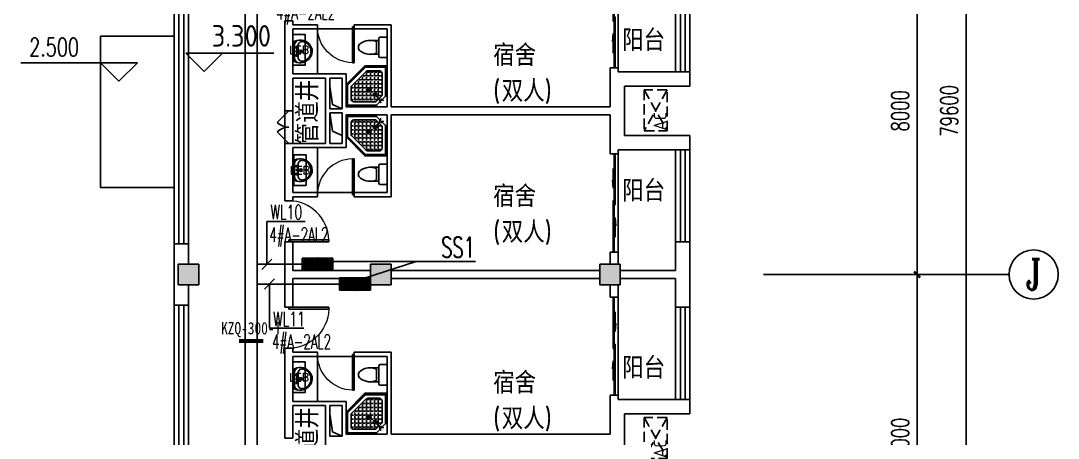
# Model space of a CAD drawing. Extents: x 1725663 to 4653551, y -550461 to 248782.
# Drawn here: x 2151100 to 2176450, y -215671 to -205471 of the extents above; entities that cross this region are included whole.
import ezdxf
from ezdxf.enums import TextEntityAlignment as Align

# ---------------------------------------------------------------- set-up
doc = ezdxf.new("R2010")
doc.units = 0
doc.header["$LTSCALE"] = 1000
doc.linetypes.add('DASH', pattern=[0.35, 0.25, -0.1])
for name, color, linetype in [('0-底图', 7, 'Continuous'), ('A-ANNO-IDEN-LEVL', 3, 'Continuous'), ('A-ANNO-TXT', 7, 'Continuous'), ('AXIS', 3, 'Continuous'), ('AXIS_TEXT', 7, 'Continuous'), ('CABLETRAY', 4, 'Continuous'), ('CLAYER', 7, 'Continuous'), ('COLUMN', 255, 'Continuous'), ('DIM-照明', 3, 'Continuous'), ('DIM-箱柜', 7, 'Continuous'), ('DIM_ELEV', 3, 'Continuous'), ('DOOR_FIRE', 4, 'Continuous'), ('EQUIP-箱柜', 3, 'Continuous'), ('PUB_HATCH', 8, 'Continuous'), ('PUB_TEXT', 7, 'Continuous'), ('TEL_TEXT', 7, 'Continuous'), ('WALL', 2, 'Continuous'), ('WINDOW', 4, 'Continuous'), ('WIRE-照明', 6, 'Continuous'), ('抗震支吊架', 2, 'Continuous'), ('洁具', 213, 'Continuous'), ('空调外机', 211, 'Continuous')]:
    doc.layers.add(name, color=color, linetype=linetype)
doc.styles.add('_TCH_AXIS', font='COMPLEX', dxfattribs={"bigfont": 'GBCBIG'})
doc.styles.add('_TCH_DIM', font='SIMPLEX', dxfattribs={"width": 0.8, "height": 5, "bigfont": 'HZTXT'})
doc.styles.add('_TEL_DIM', font='SIMPLEX', dxfattribs={"width": 0.8, "height": 3.5, "bigfont": 'HZTXT'})
doc.styles.add('A_DIM_T3', font='SIMPLEX', dxfattribs={"width": 0.7, "bigfont": 'HZ'})
doc.styles.add('COMPLEX', font='COMPLEX')
doc.styles.add('kzcad', font='', dxfattribs={"width": 0.8})
doc.styles.get("Standard").update_dxf_attribs({"font": 'geniso.shx', "bigfont": 'hztxt.shx'})
doc.styles.get('kzcad').set_extended_font_data('SimSun')
doc.dimstyles.new('_TCH_ARCH&&150', dxfattribs={"dimtxt": 420, "dimasz": 150, "dimexe": 375, "dimexo": 450, "dimgap": 202.5, "dimtad": 1, "dimdec": 0, "dimzin": 0, "dimdsep": 46, "dimtxsty": 'A_DIM_T3', "dimblk": 'ARCHTICK', "dimcen": 0.09, "dimclrt": 7, "dimazin": 2, "dimtfac": 1, "dimtdec": 0, "dimtix": 1, "dimtmove": 2, "dimatfit": 3, "dimfxl": 150, "dimtolj": 1, "dimtzin": 0, "dimarcsym": 0})

# ---------------------------------------------------------------- blocks, each defined once
blk = doc.blocks.new('*X490')
at = {"color": 0}
for p, q in [((-250, 33), (-83, 200)), ((-250, 68), (-118, 200)), ((-250, 104), (-154, 200)), ((-250, 139), (-189, 200)), ((-250, 174), (-224, 200)), ((-247, 0), (-47, 200)), ((-212, 0), (-12, 200)), ((-177, 0), (23, 200)), ((-141, 0), (59, 200)), ((-106, 0), (94, 200)), ((-71, 0), (129, 200)), ((-35, 0), (165, 200)), ((0, 0), (200, 200)), ((35, 0), (235, 200)), ((71, 0), (250, 179)), ((106, 0), (250, 144)), ((141, 0), (250, 109)), ((177, 0), (250, 73)), ((212, 0), (250, 38)), ((247, 0), (250, 3))]:
    blk.add_line(p, q, dxfattribs=at)
blk = doc.blocks.new('$equip$00002943')
for p, q in [((-0.75, 0.6), (-0.75, 0)), ((0.75, 0.6), (-0.75, 0.6)), ((0.75, 0), (0.75, 0.6)), ((-0.75, 0), (0.75, 0))]:
    blk.add_line(p, q)
for points, const_width in [([(-0.75, 0.3), (0.75, 0.3)], 0.6), ([(-0.75, 0.6), (-0.75, 0), (0.75, 0), (0.75, 0.6), (-0.75, 0.6), (-0.75, 0)], 0.02)]:
    blk.add_lwpolyline(points, dxfattribs=dict(const_width=const_width))
for p in [(0, 0.6), (-0.75, 0.3), (0, 0), (0.75, 0.3)]:
    blk.add_point(p)
at = {"xscale": 0.00300000000061118, "yscale": 0.00300000000061118, "zscale": 0.00300000000061118}
blk.add_blockref('*X490', (0, 0), dxfattribs=at)
at = {"color": 7, "style": '_TEL_DIM', "flags": 1}
for tag in ['A', 'REMARK']:
    blk.add_attdef(tag, text='', height=0.00002, dxfattribs=at).set_placement((0, 0), align=Align.MIDDLE_CENTER)
blk = doc.blocks.new('$equip$00002908')
for p, q in [((0.75, 0.6), (-0.75, 0.6)), ((-0.75, 0.6), (-0.75, 0)), ((0.75, 0), (0.75, 0.6)), ((-0.75, 0), (0.75, 0))]:
    blk.add_line(p, q)
at = {"const_width": 0.04}
blk.add_lwpolyline([(-0.75, 0.6), (-0.75, 0), (0.75, 0), (0.75, 0.6), (-0.75, 0.6), (-0.75, 0)], dxfattribs=at)
for p in [(0, 0.6), (-0.75, 0.3), (0, 0), (0.75, 0.3)]:
    blk.add_point(p)
at = {"color": 7, "style": '_TEL_DIM'}
blk.add_attdef('$TEXT$', text='', height=0.4, dxfattribs=at).set_placement((0, 0.3), align=Align.MIDDLE_CENTER)
at = {"color": 7, "style": '_TEL_DIM', "flags": 1}
for tag in ['A', 'REMARK']:
    blk.add_attdef(tag, text='', height=0.00002, dxfattribs=at).set_placement((0, 0), align=Align.MIDDLE_CENTER)
blk = doc.blocks.new('_ArchTick')
at = {"color": 0, "linetype": 'ByBlock', "const_width": 0.4}
blk.add_lwpolyline([(-0.5, -0.5), (0.5, 0.5)], dxfattribs=at)
blk = doc.blocks.new('*D874')
at = {"layer": 'AXIS', "color": 0, "lineweight": -2, "transparency": 16777216}
for p, q in [((1606457, -86738), (1611332, -86738)), ((1610957, -166338), (1610957, -86738)), ((1606457, -166338), (1611332, -166338))]:
    blk.add_line(p, q, dxfattribs=at)
at = {"layer": 'Defpoints', "color": 0, "transparency": 16777216}
for p in [(1606007, -86738), (1610957, -86738), (1606007, -166338)]:
    blk.add_point(p, dxfattribs=at)
at = {"layer": 'AXIS', "color": 0, "lineweight": -2, "transparency": 16777216, "xscale": 150, "yscale": 150, "zscale": 150}
for p, rotation in [((1610957, -86738), 90), ((1610957, -166338), 270)]:
    blk.add_blockref('_ArchTick', p, dxfattribs=dict(at, rotation=rotation))
at = {"layer": 'AXIS', "color": 7, "transparency": 16777216, "insert": (1610544, -126538), "char_height": 420, "attachment_point": 5, "rotation": 90, "style": 'A_DIM_T3'}
blk.add_mtext('\\A1;79600', dxfattribs=at)
blk = doc.blocks.new('*D881')
at = {"layer": 'AXIS', "color": 0, "lineweight": -2, "transparency": 16777216}
for p, q in [((1606457, -130538), (1610132, -130538)), ((1609757, -138538), (1609757, -130538)), ((1606457, -138538), (1610132, -138538))]:
    blk.add_line(p, q, dxfattribs=at)
at = {"layer": 'Defpoints', "color": 0, "transparency": 16777216}
for p in [(1606007, -130538), (1609757, -130538), (1606007, -138538)]:
    blk.add_point(p, dxfattribs=at)
at = {"layer": 'AXIS', "color": 0, "lineweight": -2, "transparency": 16777216, "xscale": 150, "yscale": 150, "zscale": 150}
for p, rotation in [((1609757, -130538), 90), ((1609757, -138538), 270)]:
    blk.add_blockref('_ArchTick', p, dxfattribs=dict(at, rotation=rotation))
at = {"layer": 'AXIS', "color": 7, "transparency": 16777216, "insert": (1609344, -134538), "char_height": 420, "attachment_point": 5, "rotation": 90, "style": 'A_DIM_T3'}
blk.add_mtext('\\A1;8000', dxfattribs=at)
blk = doc.blocks.new('*D882')
at = {"layer": 'AXIS', "color": 0, "lineweight": -2, "transparency": 16777216}
for p, q in [((1606457, -122538), (1610132, -122538)), ((1609757, -130538), (1609757, -122538)), ((1606457, -130538), (1610132, -130538))]:
    blk.add_line(p, q, dxfattribs=at)
at = {"layer": 'Defpoints', "color": 0, "transparency": 16777216}
for p in [(1606007, -122538), (1609757, -122538), (1606007, -130538)]:
    blk.add_point(p, dxfattribs=at)
at = {"layer": 'AXIS', "color": 0, "lineweight": -2, "transparency": 16777216, "xscale": 150, "yscale": 150, "zscale": 150}
for p, rotation in [((1609757, -122538), 90), ((1609757, -130538), 270)]:
    blk.add_blockref('_ArchTick', p, dxfattribs=dict(at, rotation=rotation))
at = {"layer": 'AXIS', "color": 7, "transparency": 16777216, "insert": (1609344, -126538), "char_height": 420, "attachment_point": 5, "rotation": 90, "style": 'A_DIM_T3'}
blk.add_mtext('\\A1;8000', dxfattribs=at)
blk = doc.blocks.new('*D938')
at = {"layer": 'AXIS', "color": 0, "lineweight": -2, "transparency": 16777216}
for p, q in [((1606457, -86738), (1611332, -86738)), ((1610957, -166338), (1610957, -86738)), ((1606457, -166338), (1611332, -166338))]:
    blk.add_line(p, q, dxfattribs=at)
at = {"layer": 'Defpoints', "color": 0, "transparency": 16777216}
for p in [(1606007, -86738), (1610957, -86738), (1606007, -166338)]:
    blk.add_point(p, dxfattribs=at)
at = {"layer": 'AXIS', "color": 0, "lineweight": -2, "transparency": 16777216, "xscale": 150, "yscale": 150, "zscale": 150}
for p, rotation in [((1610957, -86738), 90), ((1610957, -166338), 270)]:
    blk.add_blockref('_ArchTick', p, dxfattribs=dict(at, rotation=rotation))
at = {"layer": 'AXIS', "color": 7, "transparency": 16777216, "insert": (1610544, -126538), "char_height": 420, "attachment_point": 5, "rotation": 90, "style": 'A_DIM_T3'}
blk.add_mtext('\\A1;79600', dxfattribs=at)
blk = doc.blocks.new('*D945')
at = {"layer": 'AXIS', "color": 0, "lineweight": -2, "transparency": 16777216}
for p, q in [((1606457, -130538), (1610132, -130538)), ((1609757, -138538), (1609757, -130538)), ((1606457, -138538), (1610132, -138538))]:
    blk.add_line(p, q, dxfattribs=at)
at = {"layer": 'Defpoints', "color": 0, "transparency": 16777216}
for p in [(1606007, -130538), (1609757, -130538), (1606007, -138538)]:
    blk.add_point(p, dxfattribs=at)
at = {"layer": 'AXIS', "color": 0, "lineweight": -2, "transparency": 16777216, "xscale": 150, "yscale": 150, "zscale": 150}
for p, rotation in [((1609757, -130538), 90), ((1609757, -138538), 270)]:
    blk.add_blockref('_ArchTick', p, dxfattribs=dict(at, rotation=rotation))
at = {"layer": 'AXIS', "color": 7, "transparency": 16777216, "insert": (1609344, -134538), "char_height": 420, "attachment_point": 5, "rotation": 90, "style": 'A_DIM_T3'}
blk.add_mtext('\\A1;8000', dxfattribs=at)
blk = doc.blocks.new('*D946')
at = {"layer": 'AXIS', "color": 0, "lineweight": -2, "transparency": 16777216}
for p, q in [((1606457, -122538), (1610132, -122538)), ((1609757, -130538), (1609757, -122538)), ((1606457, -130538), (1610132, -130538))]:
    blk.add_line(p, q, dxfattribs=at)
at = {"layer": 'Defpoints', "color": 0, "transparency": 16777216}
for p in [(1606007, -122538), (1609757, -122538), (1606007, -130538)]:
    blk.add_point(p, dxfattribs=at)
at = {"layer": 'AXIS', "color": 0, "lineweight": -2, "transparency": 16777216, "xscale": 150, "yscale": 150, "zscale": 150}
for p, rotation in [((1609757, -122538), 90), ((1609757, -130538), 270)]:
    blk.add_blockref('_ArchTick', p, dxfattribs=dict(at, rotation=rotation))
at = {"layer": 'AXIS', "color": 7, "transparency": 16777216, "insert": (1609344, -126538), "char_height": 420, "attachment_point": 5, "rotation": 90, "style": 'A_DIM_T3'}
blk.add_mtext('\\A1;8000', dxfattribs=at)
blk = doc.blocks.new('_AXISO')
blk.add_circle((0, 0), 0.5)
at = {"layer": 'AXIS_TEXT', "style": 'COMPLEX', "width": 1.041667}
blk.add_attdef('A', text='', height=0.56, dxfattribs=at).set_placement((-0.25, -0.28), (0.25, -0.28), align=Align.FIT)
blk = doc.blocks.new('*D1002')
at = {"layer": 'AXIS', "color": 0, "lineweight": -2, "transparency": 16777216}
for p, q in [((1606457, -86738), (1611332, -86738)), ((1610957, -166338), (1610957, -86738)), ((1606457, -166338), (1611332, -166338))]:
    blk.add_line(p, q, dxfattribs=at)
at = {"layer": 'Defpoints', "color": 0, "transparency": 16777216}
for p in [(1606007, -86738), (1610957, -86738), (1606007, -166338)]:
    blk.add_point(p, dxfattribs=at)
at = {"layer": 'AXIS', "color": 0, "lineweight": -2, "transparency": 16777216, "xscale": 150, "yscale": 150, "zscale": 150}
for p, rotation in [((1610957, -86738), 90), ((1610957, -166338), 270)]:
    blk.add_blockref('_ArchTick', p, dxfattribs=dict(at, rotation=rotation))
at = {"layer": 'AXIS', "color": 7, "transparency": 16777216, "insert": (1610544, -126538), "char_height": 420, "attachment_point": 5, "rotation": 90, "style": 'A_DIM_T3'}
blk.add_mtext('\\A1;79600', dxfattribs=at)
blk = doc.blocks.new('*D1009')
at = {"layer": 'AXIS', "color": 0, "lineweight": -2, "transparency": 16777216}
for p, q in [((1606457, -130538), (1610132, -130538)), ((1609757, -138538), (1609757, -130538)), ((1606457, -138538), (1610132, -138538))]:
    blk.add_line(p, q, dxfattribs=at)
at = {"layer": 'Defpoints', "color": 0, "transparency": 16777216}
for p in [(1606007, -130538), (1609757, -130538), (1606007, -138538)]:
    blk.add_point(p, dxfattribs=at)
at = {"layer": 'AXIS', "color": 0, "lineweight": -2, "transparency": 16777216, "xscale": 150, "yscale": 150, "zscale": 150}
for p, rotation in [((1609757, -130538), 90), ((1609757, -138538), 270)]:
    blk.add_blockref('_ArchTick', p, dxfattribs=dict(at, rotation=rotation))
at = {"layer": 'AXIS', "color": 7, "transparency": 16777216, "insert": (1609344, -134538), "char_height": 420, "attachment_point": 5, "rotation": 90, "style": 'A_DIM_T3'}
blk.add_mtext('\\A1;8000', dxfattribs=at)
blk = doc.blocks.new('*D1010')
at = {"layer": 'AXIS', "color": 0, "lineweight": -2, "transparency": 16777216}
for p, q in [((1606457, -122538), (1610132, -122538)), ((1609757, -130538), (1609757, -122538)), ((1606457, -130538), (1610132, -130538))]:
    blk.add_line(p, q, dxfattribs=at)
at = {"layer": 'Defpoints', "color": 0, "transparency": 16777216}
for p in [(1606007, -122538), (1609757, -122538), (1606007, -130538)]:
    blk.add_point(p, dxfattribs=at)
at = {"layer": 'AXIS', "color": 0, "lineweight": -2, "transparency": 16777216, "xscale": 150, "yscale": 150, "zscale": 150}
for p, rotation in [((1609757, -122538), 90), ((1609757, -130538), 270)]:
    blk.add_blockref('_ArchTick', p, dxfattribs=dict(at, rotation=rotation))
at = {"layer": 'AXIS', "color": 7, "transparency": 16777216, "insert": (1609344, -126538), "char_height": 420, "attachment_point": 5, "rotation": 90, "style": 'A_DIM_T3'}
blk.add_mtext('\\A1;8000', dxfattribs=at)
blk = doc.blocks.new('1F平面-CAD导入_dwg_Drawing4_t3_dwg_$plan$00001613-474159-1F-927810-1F')
at = {"layer": '洁具'}
for p, q in [((-200, 170), (-430, 170)), ((-260, -140), (-260, 140)), ((-30, 250), (-170, 250)), ((-200, -170), (-200, -220)), ((-170, -250), (-30, -250))]:
    blk.add_line(p, q, dxfattribs=at)
for points in [[(-200, 220), (-200, 170), (-200, -170), (-430, -170)], [(0, -220), (0, 220)]]:
    blk.add_lwpolyline(points, dxfattribs=at)
for centre, radius, start, end in [((-590, 0), 110, 123.4509, 236.5491), ((-413, -227), 398, 67.4505, 126.6381), ((-170, 220), 30, 90, 180), ((-30, 220), 30, 0, 90), ((-413, 227), 398, 233.3619, 292.5495), ((-170, -220), 30, 180, 270), ((-30, -220), 30, 270, 0)]:
    blk.add_arc(centre, radius, start, end, dxfattribs=at)
blk = doc.blocks.new('$lvtry$00000169')
at = {"color": 0}
for p, q in [((259, -36), (259, 0)), ((259, -36), (36, -259)), ((276, -120), (120, -276)), ((144, -151), (291, -298)), ((151, -144), (298, -291)), ((173, -309), (173, -239)), ((183, -213), (205, -213)), ((220, -213), (243, -213)), ((259, -24), (976, -24)), ((259, -36), (964, -36)), ((270, -213), (270, -143)), ((270, -213), (340, -213)), ((270, -263), (270, -239)), ((276, -120), (808, -120)), ((366, -213), (366, -143)), ((366, -213), (436, -213)), ((366, -309), (366, -239)), ((462, -213), (462, -143)), ((462, -213), (532, -213)), ((462, -309), (462, -239)), ((558, -213), (558, -143)), ((558, -213), (628, -213)), ((558, -309), (558, -239)), ((655, -213), (655, -143)), ((655, -213), (725, -213)), ((655, -309), (655, -239)), ((751, -213), (751, -143)), ((751, -213), (821, -213)), ((751, -309), (751, -239)), ((847, -213), (847, -143)), ((847, -213), (880, -213)), ((847, -309), (847, -239)), ((880, -192), (880, -460)), ((964, -36), (976, -24)), ((964, -36), (964, -525)), ((976, -24), (976, -530)), ((36, -259), (0, -259)), ((24, -259), (24, -976)), ((36, -259), (36, -964)), ((120, -276), (120, -808)), ((120, -309), (147, -309)), ((120, -405), (147, -405)), ((120, -501), (147, -501)), ((173, -309), (243, -309)), ((173, -405), (173, -335)), ((173, -405), (243, -405)), ((173, -501), (173, -431)), ((173, -501), (243, -501)), ((270, -405), (270, -335)), ((270, -405), (340, -405)), ((270, -501), (270, -431)), ((270, -501), (340, -501)), ((334, -309), (340, -309)), ((366, -309), (436, -309)), ((366, -405), (366, -335)), ((366, -405), (379, -405)), ((366, -501), (366, -431)), ((366, -501), (436, -501)), ((462, -309), (532, -309)), ((462, -405), (462, -335)), ((462, -405), (532, -405)), ((462, -501), (462, -431)), ((462, -501), (532, -501)), ((558, -309), (628, -309)), ((558, -405), (558, -335)), ((558, -405), (628, -405)), ((558, -501), (558, -431)), ((558, -501), (628, -501)), ((655, -309), (725, -309)), ((655, -405), (655, -335)), ((655, -405), (725, -405)), ((655, -501), (655, -431)), ((655, -501), (725, -501)), ((751, -309), (821, -309)), ((751, -405), (751, -335)), ((751, -405), (821, -405)), ((751, -501), (751, -431)), ((751, -501), (821, -501)), ((847, -309), (880, -309)), ((847, -405), (847, -335)), ((847, -405), (880, -405)), ((847, -501), (847, -431)), ((847, -501), (867, -501)), ((120, -598), (147, -598)), ((120, -694), (147, -694)), ((173, -598), (173, -528)), ((173, -598), (243, -598)), ((173, -694), (173, -624)), ((173, -694), (243, -694)), ((173, -790), (173, -720)), ((270, -598), (270, -528)), ((270, -598), (340, -598)), ((270, -694), (270, -624)), ((270, -694), (340, -694)), ((270, -790), (270, -720)), ((366, -598), (366, -528)), ((366, -598), (436, -598)), ((366, -694), (366, -624)), ((366, -694), (436, -694)), ((366, -790), (366, -720)), ((462, -598), (462, -528)), ((462, -598), (532, -598)), ((462, -694), (462, -624)), ((462, -694), (532, -694)), ((462, -790), (462, -720)), ((859, -511), (511, -859)), ((964, -525), (525, -964)), ((976, -530), (530, -976)), ((558, -598), (558, -528)), ((558, -598), (628, -598)), ((558, -694), (558, -624)), ((558, -694), (628, -694)), ((558, -790), (558, -720)), ((655, -598), (655, -528)), ((655, -598), (725, -598)), ((655, -694), (655, -624)), ((655, -694), (676, -694)), ((751, -598), (751, -528)), ((751, -598), (773, -598)), ((964, -525), (976, -530)), ((36, -964), (24, -976)), ((24, -976), (530, -976)), ((36, -964), (525, -964)), ((120, -790), (147, -790)), ((173, -790), (243, -790)), ((173, -878), (173, -816)), ((192, -880), (460, -880)), ((270, -790), (340, -790)), ((270, -880), (270, -816)), ((366, -790), (436, -790)), ((366, -880), (366, -816)), ((462, -790), (532, -790)), ((462, -880), (462, -816)), ((525, -964), (530, -976)), ((558, -790), (580, -790))]:
    blk.add_line(p, q, dxfattribs=at)
blk.add_lwpolyline([(0, 0), (0, -1000), (540, -1000), (1000, -540), (1000, 0)], close=True)
for points in [[(0, 0), (0, -1000)], [(0, 0), (1000, 0)], [(1000, 0), (1000, -540)], [(136, -190), (148, -178), (132, -162), (121, -174)], [(190, -136), (178, -148), (162, -132), (174, -121)], [(1000, -540), (540, -1000)], [(0, -1000), (540, -1000)]]:
    blk.add_lwpolyline(points, close=True, dxfattribs=at)
for radius in [43.8, 31.1]:
    blk.add_circle((416, -428), radius, dxfattribs=at)
for centre, radius, start, end in [((808, -192), 72, 0, 90), ((296, -296), 40.6, 142.583, 128.4197), ((296, -296), 28.6, 145.828, 125.6599), ((808, -460), 72, 315, 0), ((192, -808), 72, 180, 270), ((460, -808), 72, 270, 315)]:
    blk.add_arc(centre, radius, start, end, dxfattribs=at)
for p in [(103, -156, 0), (156, -102, 0), (416, -428, 0)]:
    blk.add_point(p, dxfattribs=at)
blk = doc.blocks.new('$lvtry$00000178')
at = {"color": 0}
for p, q in [((-238, 0), (238, 0)), ((-214, -36), (-272, -91)), ((-180, -23), (180, -23)), ((-142, -105), (140, -105)), ((140, -105), (-142, -105)), ((216, -37), (268, -91))]:
    blk.add_line(p, q, dxfattribs=at)
blk.add_lwpolyline([(-104, -430, 0.224698), (110, -425, 0.348046), (269, -79), (239, 0), (-241, 0), (-271, -79, 0.356844)], format="xyb", close=True, dxfattribs=at)
for centre, radius in [((-100, -65), 16.3), ((1, -172), 31.6), ((100, -65), 16.3)]:
    blk.add_circle(centre, radius, dxfattribs=at)
at = {"color": 0, "lineweight": 13}
blk.add_circle((1, -172), 23, dxfattribs=at)
at = {"color": 0}
for centre, radius, start, end in [((-142, -205), 100, 90, 190.5602), ((-1, -179), 243, 190.5602, 349.4398), ((-180, -73), 50, 90, 133.181), ((140, -205), 100, 349.4398, 90), ((180, -73), 50, 44.5607, 90)]:
    blk.add_arc(centre, radius, start, end, dxfattribs=at)
for p in [(0, -65), (1, -172)]:
    blk.add_point(p, dxfattribs=at)
blk = doc.blocks.new('A$C70365C93')
at = {"layer": '洁具'}
blk.add_lwpolyline([(-1900, 2300), (-1900, 1700), (-800, 1700), (-800, 2300)], close=True, dxfattribs=at)
blk.add_blockref('$lvtry$00000178', (-1350, 2280), dxfattribs=at)
at = {"layer": '洁具', "rotation": 180}
blk.add_blockref('$lvtry$00000169', (0, 0), dxfattribs=at)
at = {"layer": '洁具', "extrusion": (0, 0, -1), "xscale": -1, "zscale": -1, "rotation": 90}
blk.add_blockref('1F平面-CAD导入_dwg_Drawing4_t3_dwg_$plan$00001613-474159-1F-927810-1F', (1450, 0), dxfattribs=at)
blk = doc.blocks.new('A$Cf5a72a1b')
at = {"layer": '空调外机', "linetype": 'DASH'}
for p, q in [((1000, 563), (0, 0)), ((1000, 0), (0, 563))]:
    blk.add_line(p, q, dxfattribs=at)
blk.add_lwpolyline([(1000, 563), (0, 563), (0, 0), (1000, 0)], close=True, dxfattribs=at)
at = {"layer": 'PUB_TEXT'}
blk.add_text('AC', height=315, dxfattribs=at).set_placement((5, 18))
blk = doc.blocks.new('$TCHSYS$WIN2D')
for p, q in [((-0.5, 0.5), (0.5, 0.5)), ((-0.5, 0.5), (-0.5, -0.5)), ((0.5, 0.5), (0.5, -0.5)), ((0.5, 0.1667), (-0.5, 0.1667)), ((0.5, -0.1667), (-0.5, -0.1667)), ((-0.5, -0.5), (0.5, -0.5))]:
    blk.add_line(p, q)
blk = doc.blocks.new('$DorLib2D$00000131')
at = {"color": 0, "linetype": 'Continuous'}
for p, q in [((-0.5, 0.125), (-0.5, 0)), ((0.019, 0.125), (-0.5, 0.125)), ((0.019, 0), (0.019, 0.125)), ((0.15, 0.125), (0.232, 0.197)), ((0.35, 0.125), (0.15, 0.125)), ((0.232, 0.197), (0.232, 0.125)), ((-0.5, 0), (0.019, 0)), ((-0.024, 0), (0.5, 0)), ((-0.024, -0.125), (-0.024, 0)), ((0.5, 0), (0.5, -0.125)), ((-0.35, -0.125), (-0.15, -0.125)), ((-0.232, -0.197), (-0.232, -0.125)), ((-0.15, -0.125), (-0.232, -0.197)), ((0.5, -0.125), (-0.024, -0.125))]:
    blk.add_line(p, q, dxfattribs=at)
blk = doc.blocks.new('$WINLIB2D$00000001')
at = {"color": 0}
for points in [[(-0.5, 0.5), (-0.5, -0.5)], [(-0.5, 0.5), (0.5, 0.5)], [(0.5, -0.5), (0.5, 0.5)], [(0.5, 0.167), (-0.5, 0.167)], [(0.5, -0.167), (-0.5, -0.167)], [(-0.5, -0.5), (0.5, -0.5)]]:
    blk.add_lwpolyline(points, dxfattribs=at)
blk = doc.blocks.new('$DorLib2D$00000001')
for p, q in [((0.45, 0.975), (0.5, 0.975)), ((0.45, 0), (0.45, 0.975)), ((0.5, 0), (0.5, 0.975)), ((0.5, 0), (0.45, 0))]:
    blk.add_line(p, q)
at = {"lineweight": 13}
blk.add_arc((0.475, 0), 0.975, 91.4693, 180, dxfattribs=at)
blk = doc.blocks.new('$DorLib2D$00000116')
at = {"color": 0}
for p, q in [((-0.5, 0), (-0.146, 0.354)), ((0.5, 0), (0.146, 0.354))]:
    blk.add_line(p, q, dxfattribs=at)
for centre, start, end in [((-0.5, 0), 0, 45), ((0.5, 0), 135, 180)]:
    blk.add_arc(centre, 0.5, start, end, dxfattribs=at)
blk = doc.blocks.new('ghgd')
at = {"layer": 'PUB_HATCH'}
for points in [[(1591707, -130287.8), (1591707, -130787.8), (1592207, -130787.8), (1592207, -130287.8)], [(1596407, -130287.8), (1596407, -130787.8), (1596907, -130787.8), (1596907, -130287.8)], [(1602007, -130287.8), (1602007, -130787.8), (1602507, -130787.8), (1602507, -130287.8)]]:
    blk.add_hatch(color=256, dxfattribs=at).paths.add_polyline_path(points)
blk.add_line((1591707, -129787.8), (1591707, -129787.8))
blk.add_lwpolyline([(1589807, -124712.8), (1591607, -124712.8), (1591607, -128412.8), (1589807, -128412.8)], close=True)
for points in [[(1595707, -126487.8), (1595476.7, -126384.2), (1595407, -125937.8)], [(1595707, -127137.8), (1595476.7, -127034.2), (1595407, -126587.8)], [(1595707, -134487.8), (1595476.7, -134384.2), (1595407, -133937.8)]]:
    blk.add_lwpolyline(points)
at = {"layer": 'A-ANNO-IDEN-LEVL'}
for p, q in [((1592337.6, -125576.9), (1591887.6, -125126.9)), ((1591887.6, -125126.9), (1594038.6, -125126.9)), ((1592337.6, -125576.9), (1592787.6, -125126.9))]:
    blk.add_line(p, q, dxfattribs=at)
at = {"layer": 'AXIS'}
blk.add_line((1606007, -130537.8), (1612007, -130537.8), dxfattribs=at)
at = {"layer": 'COLUMN'}
for p, q in [((1591707, -130287.8), (1591707, -130787.8)), ((1592207, -130287.8), (1591707, -130287.8)), ((1592207, -130787.8), (1592207, -130287.8)), ((1596407, -130287.8), (1596407, -130787.8)), ((1596907, -130287.8), (1596407, -130287.8)), ((1596907, -130787.8), (1596907, -130287.8)), ((1602007, -130287.8), (1602007, -130787.8)), ((1602507, -130287.8), (1602007, -130287.8)), ((1602507, -130787.8), (1602507, -130287.8)), ((1591707, -130787.8), (1592207, -130787.8)), ((1596407, -130787.8), (1596907, -130787.8)), ((1602007, -130787.8), (1602507, -130787.8))]:
    blk.add_line(p, q, dxfattribs=at)
at = {"layer": 'DIM_ELEV'}
for p, q in [((1590707, -125362.2), (1587857, -125362.2)), ((1590257, -125812.2), (1589807, -125362.2)), ((1590257, -125812.2), (1590707, -125362.2))]:
    blk.add_line(p, q, dxfattribs=at)
at = {"layer": 'DOOR_FIRE'}
for p, q in [((1594307, -126537.8), (1594307, -127337.8)), ((1594507, -126537.8), (1594507, -127337.8))]:
    blk.add_line(p, q, dxfattribs=at)
at = {"layer": 'WALL'}
for p, q in [((1594507, -124337.8), (1594307, -124337.8)), ((1594307, -124337.8), (1594307, -124437.8)), ((1594307, -124437.8), (1594307, -125637.8)), ((1594507, -124437.8), (1594507, -124337.8)), ((1595107, -124437.8), (1594507, -124437.8)), ((1595107, -124537.8), (1595107, -124437.8)), ((1596907, -124437.8), (1596007, -124437.8)), ((1596007, -124437.8), (1596007, -124537.8)), ((1596907, -124437.8), (1596907, -126437.8)), ((1594507, -124537.8), (1594507, -125637.8)), ((1594507, -124537.8), (1595107, -124537.8)), ((1596007, -124537.8), (1596807, -124537.8)), ((1596807, -124537.8), (1596807, -126437.8)), ((1594307, -125637.8), (1594307, -126537.8)), ((1594507, -125637.8), (1595307, -125637.8)), ((1595307, -125637.8), (1595807, -125637.8)), ((1595807, -125637.8), (1595807, -126437.8)), ((1602457, -125487.8), (1602257, -125487.8)), ((1602257, -125487.8), (1602257, -125837.8)), ((1602457, -125587.8), (1602457, -125487.8)), ((1602457, -125587.8), (1603857, -125587.8)), ((1604207, -125587.8), (1603857, -125587.8)), ((1604207, -125937.8), (1604207, -125587.8)), ((1594507, -126537.8), (1594507, -125737.8)), ((1594507, -125737.8), (1595307, -125737.8)), ((1595307, -125737.8), (1595307, -126537.8)), ((1595407, -125737.8), (1595707, -125737.8)), ((1595407, -125737.8), (1595407, -126487.8)), ((1595707, -125737.8), (1595707, -126487.8)), ((1602257, -125837.8), (1602257, -126437.8)), ((1602607, -125937.8), (1602607, -126537.8)), ((1602607, -125937.8), (1604207, -125937.8)), ((1595407, -126487.8), (1595707, -126487.8)), ((1595807, -126437.8), (1596807, -126437.8)), ((1596907, -126437.8), (1602257, -126437.8)), ((1594307, -126537.8), (1594507, -126537.8)), ((1595307, -126537.8), (1595307, -127337.8)), ((1595407, -126587.8), (1595407, -127337.8)), ((1595407, -126587.8), (1595707, -126587.8)), ((1595707, -126587.8), (1595707, -127337.8)), ((1595807, -126637.8), (1595807, -127437.8)), ((1595807, -126637.8), (1596807, -126637.8)), ((1596807, -128537.8), (1596807, -126637.8)), ((1596907, -128637.8), (1596907, -126637.8)), ((1596907, -126637.8), (1602257, -126637.8)), ((1602257, -126637.8), (1602257, -127237.8)), ((1602607, -126537.8), (1602607, -127137.8)), ((1602257, -127237.8), (1602257, -127587.8)), ((1602607, -127137.8), (1604207, -127137.8)), ((1604207, -127487.8), (1604207, -127137.8)), ((1594507, -127337.8), (1594307, -127337.8)), ((1594307, -127337.8), (1594307, -127437.8)), ((1594307, -127437.8), (1594307, -128637.8)), ((1594507, -127337.8), (1595307, -127337.8)), ((1594507, -127437.8), (1594507, -128537.8)), ((1594507, -127437.8), (1595307, -127437.8)), ((1595307, -127437.8), (1595807, -127437.8)), ((1595407, -127337.8), (1595707, -127337.8)), ((1602457, -127587.8), (1602457, -127487.8)), ((1602457, -127487.8), (1603857, -127487.8)), ((1603857, -127487.8), (1604207, -127487.8)), ((1602257, -127587.8), (1602457, -127587.8)), ((1594307, -128637.8), (1594307, -128737.8)), ((1594307, -128737.8), (1594507, -128737.8)), ((1595107, -128537.8), (1594507, -128537.8)), ((1594507, -128637.8), (1595107, -128637.8)), ((1594507, -128737.8), (1594507, -128637.8)), ((1595107, -128637.8), (1595107, -128537.8)), ((1596807, -128537.8), (1596007, -128537.8)), ((1596007, -128537.8), (1596007, -128637.8)), ((1596007, -128637.8), (1596907, -128637.8)), ((1591957, -129787.8), (1591607, -129787.8)), ((1591607, -129787.8), (1591607, -130537.8)), ((1591957, -130287.8), (1591957, -129787.8)), ((1594507, -129737.8), (1594307, -129737.8)), ((1594307, -129737.8), (1594307, -130537.8)), ((1594507, -130437.8), (1594507, -129737.8)), ((1604207, -129737.8), (1603857, -129737.8)), ((1603857, -129737.8), (1603857, -130437.8)), ((1604207, -130537.8), (1604207, -129737.8)), ((1602457, -129987.8), (1602257, -129987.8)), ((1602257, -129987.8), (1602257, -130287.8)), ((1602457, -130287.8), (1602457, -129987.8)), ((1591607, -130537.8), (1591607, -131287.8)), ((1594307, -130537.8), (1594307, -131337.8)), ((1594507, -130437.8), (1596407, -130437.8)), ((1596907, -130437.8), (1602007, -130437.8)), ((1602507, -130437.8), (1603857, -130437.8)), ((1604207, -131337.8), (1604207, -130537.8)), ((1591957, -131287.8), (1591957, -130787.8)), ((1594507, -131337.8), (1594507, -130637.8)), ((1594507, -130637.8), (1596407, -130637.8)), ((1596907, -130637.8), (1602007, -130637.8)), ((1602257, -130787.8), (1602257, -131087.8)), ((1602457, -131087.8), (1602457, -130787.8)), ((1602507, -130637.8), (1603857, -130637.8)), ((1603857, -130637.8), (1603857, -131337.8)), ((1591607, -131287.8), (1591957, -131287.8)), ((1602257, -131087.8), (1602457, -131087.8)), ((1594307, -131337.8), (1594507, -131337.8)), ((1603857, -131337.8), (1604207, -131337.8)), ((1594507, -132337.8), (1594307, -132337.8)), ((1594307, -132337.8), (1594307, -132437.8)), ((1594307, -132437.8), (1594307, -133637.8)), ((1594507, -132437.8), (1594507, -132337.8)), ((1595107, -132437.8), (1594507, -132437.8)), ((1594507, -132537.8), (1594507, -133637.8)), ((1594507, -132537.8), (1595107, -132537.8)), ((1595107, -132537.8), (1595107, -132437.8)), ((1596907, -132437.8), (1596007, -132437.8)), ((1596007, -132437.8), (1596007, -132537.8)), ((1596007, -132537.8), (1596807, -132537.8)), ((1596807, -132537.8), (1596807, -134437.8)), ((1596907, -132437.8), (1596907, -134437.8)), ((1602457, -133487.8), (1602257, -133487.8)), ((1602257, -133487.8), (1602257, -133837.8)), ((1602457, -133587.8), (1602457, -133487.8)), ((1602457, -133587.8), (1603857, -133587.8)), ((1604207, -133587.8), (1603857, -133587.8)), ((1604207, -133937.8), (1604207, -133587.8)), ((1594307, -133637.8), (1594307, -134537.8)), ((1594507, -133637.8), (1595307, -133637.8)), ((1594507, -134537.8), (1594507, -133737.8)), ((1594507, -133737.8), (1595307, -133737.8)), ((1595307, -133637.8), (1595807, -133637.8)), ((1595307, -133737.8), (1595307, -134537.8)), ((1595407, -133737.8), (1595707, -133737.8)), ((1595407, -133737.8), (1595407, -134487.8)), ((1595707, -133737.8), (1595707, -134487.8)), ((1595807, -133637.8), (1595807, -134437.8)), ((1602257, -133837.8), (1602257, -134437.8)), ((1602607, -133937.8), (1602607, -134537.8)), ((1602607, -133937.8), (1604207, -133937.8)), ((1594307, -134537.8), (1594507, -134537.8)), ((1595307, -134537.8), (1595307, -135337.8)), ((1595407, -134487.8), (1595707, -134487.8)), ((1595807, -134437.8), (1596807, -134437.8)), ((1596907, -134437.8), (1602257, -134437.8)), ((1602607, -134537.8), (1602607, -135137.8))]:
    blk.add_line(p, q, dxfattribs=at)
at = {"layer": 'WINDOW'}
for p, q in [((1602457, -123087.8), (1602457, -125487.8)), ((1595107, -124537.8), (1596007, -124537.8)), ((1602457, -127587.8), (1602457, -129987.8)), ((1595107, -128537.8), (1596007, -128537.8)), ((1602457, -131087.8), (1602457, -133487.8)), ((1595107, -132537.8), (1596007, -132537.8))]:
    blk.add_line(p, q, dxfattribs=at)
at = {"xscale": -1, "rotation": 89.99999999992463}
for p in [(1596807, -126437.8), (1596807, -134437.8)]:
    blk.add_blockref('A$C70365C93', p, dxfattribs=at)
for name, p, rotation in [('A$Cf5a72a1b', (1603655.1, -127029), 90), ('A$C70365C93', (1596807, -126637.8), 89.99999999999997), ('A$Cf5a72a1b', (1603655.1, -135029), 90)]:
    blk.add_blockref(name, p, dxfattribs=dict(rotation=rotation))
at = {"layer": 'AXIS'}
ref = blk.add_blockref('_AXISO', (1612607, -130537.8), dxfattribs=dict(at, xscale=1200, yscale=1200, zscale=1200))
ref.add_attrib('A', 'J', dxfattribs={"layer": 'AXIS_TEXT', "height": 744.1, "style": '_TCH_AXIS'}).set_placement((1612412.1, -130909.8), (1612801.9, -130909.8), align=Align.FIT)
at = {"layer": 'DOOR_FIRE', "xscale": 800, "yscale": -800, "zscale": 200, "rotation": 269.9999999999852}
blk.add_blockref('$DorLib2D$00000116', (1594407, -126937.8), dxfattribs=at)
at = {"layer": 'WINDOW'}
for name, p, xscale, yscale, zscale, rotation in [('$DorLib2D$00000131', (1602357, -124287.8), -2400, 200, -2400, 270), ('$TCHSYS$WIN2D', (1591782, -126537.8), -6500, -350, -6500, 269.9999999999716), ('$WINLIB2D$00000001', (1604032, -124462.8), 2249.999999993481, 350, 2249.999999993481, 90), ('$WINLIB2D$00000001', (1604032, -128612.8), -2249.999999993481, 350, -2249.999999993481, 90), ('$DorLib2D$00000131', (1602357, -128787.8), 2400, 200, 2400, 270), ('$DorLib2D$00000001', (1594407, -129237.8), -1000, -1000, -1000, 90.00000000000703), ('$TCHSYS$WIN2D', (1591782, -134537.8), -6500, -350, -6500, 269.9999999999716), ('$DorLib2D$00000131', (1602357, -132287.8), -2400, 200, -2400, 270), ('$DorLib2D$00000001', (1594407, -131837.8), 1000, -1000, 1000, 90), ('$WINLIB2D$00000001', (1604032, -132462.8), 2249.999999993481, 350, 2249.999999993481, 90)]:
    blk.add_blockref(name, p, dxfattribs=dict(at, xscale=xscale, yscale=yscale, zscale=zscale, rotation=rotation))
at = {"layer": 'WINDOW', "xscale": 900, "zscale": 900}
for p, yscale in [((1595557, -124487.8), -900), ((1595557, -128587.8), 900), ((1595557, -132487.8), -900)]:
    blk.add_blockref('$DorLib2D$00000001', p, dxfattribs=dict(at, yscale=yscale))
at = {"layer": 'A-ANNO-TXT', "color": 7}
blk.add_text('3.300', height=525, dxfattribs=at).set_placement((1592523.2, -124969.4))
at = {"layer": 'CLAYER'}
for p in [(1595132.2, -127355.6), (1595132.2, -135355.6)]:
    blk.add_text('管道井', height=525, rotation=90, dxfattribs=at).set_placement(p)
at = {"layer": 'PUB_TEXT'}
for s, p in [('阳台', (1602551.7, -125080)), ('宿舍', (1599399.2, -125445.7)), ('(', (1599399.2, -126317.8)), ('双人', (1599609.2, -126317.8)), (')', (1600659.2, -126317.8)), ('阳台', (1602551.7, -128755.5)), ('宿舍', (1599399.2, -128891.1)), ('(', (1599399.2, -129763.2)), ('双人', (1599609.2, -129763.2)), (')', (1600659.2, -129763.2)), ('阳台', (1602551.7, -133080)), ('宿舍', (1599399.2, -133445.7)), ('(', (1599399.2, -134317.8)), ('双人', (1599609.2, -134317.8)), (')', (1600659.2, -134317.8))]:
    blk.add_text(s, height=525, dxfattribs=at).set_placement(p)
at = {"layer": 'PUB_TEXT', "color": 7, "style": '_TCH_DIM', "width": 0.705882}
blk.add_text('2.500', height=446.25, dxfattribs=at).set_placement((1588064, -125204.7))
at = {"layer": 'AXIS'}
for p1, p2, distance, picture, middle in [((1606007, -166337.8), (1606007, -86737.8), -4950, '*D874', (1610544.5, -126537.8)), ((1606007, -166337.8), (1606007, -86737.8), -4950, '*D938', (1610544.5, -126537.8)), ((1606007, -166337.8), (1606007, -86737.8), -4950, '*D1002', (1610544.5, -126537.8)), ((1606007, -130537.8), (1606007, -122537.8), -3750, '*D882', (1609344.5, -126537.8)), ((1606007, -130537.8), (1606007, -122537.8), -3750, '*D946', (1609344.5, -126537.8)), ((1606007, -130537.8), (1606007, -122537.8), -3750, '*D1010', (1609344.5, -126537.8)), ((1606007, -138537.8), (1606007, -130537.8), -3750, '*D881', (1609344.5, -134537.8)), ((1606007, -138537.8), (1606007, -130537.8), -3750, '*D945', (1609344.5, -134537.8)), ((1606007, -138537.8), (1606007, -130537.8), -3750, '*D1009', (1609344.5, -134537.8))]:
    dim = blk.add_aligned_dim(p1=p1, p2=p2, distance=distance, dimstyle='_TCH_ARCH&&150', dxfattribs=at)
    dim.commit()
    dim.dimension.update_dxf_attribs({"geometry": picture, "text_midpoint": middle})

msp = doc.modelspace()

# ---------------------------------------------------------------- linework, layer by layer
at = {"layer": 'CABLETRAY'}
for p, q in [((2156580, -236806), (2156580, -178248)), ((2156580, -236806), (2156580, -178248)), ((2156880, -178248), (2156880, -236806)), ((2156880, -178248), (2156880, -236806))]:
    msp.add_line(p, q, dxfattribs=at)
at = {"layer": 'DIM-照明'}
for p, q in [((2157237, -211297), (2156990, -211544)), ((2157237, -211297), (2156990, -211544)), ((2157302, -211780), (2157054, -212028)), ((2157302, -211780), (2157054, -212028))]:
    msp.add_line(p, q, dxfattribs=at)
for points in [[(2157113, -211421), (2157113, -210372)], [(2157113, -210372), (2158046, -210372)], [(2157113, -211421), (2157113, -210372)], [(2157113, -210372), (2158046, -210372)], [(2157178, -211904), (2157178, -212985)], [(2157178, -211904), (2157178, -212985)], [(2157178, -212985), (2158014, -212985)], [(2157178, -212985), (2158014, -212985)]]:
    msp.add_lwpolyline(points, dxfattribs=at)
at = {"layer": 'DIM-箱柜'}
for p, q in [((2158725, -211355), (2160765, -211355)), ((2158725, -211355), (2160765, -211355)), ((2159475, -211771), (2160765, -211355)), ((2159475, -211771), (2160765, -211355)), ((2160765, -211355), (2162209, -211355)), ((2160765, -211355), (2162209, -211355))]:
    msp.add_line(p, q, dxfattribs=at)
at = {"layer": 'WIRE-照明'}
for p, q in [((2156880, -211421), (2157975, -211421)), ((2156880, -211904), (2158892, -211904))]:
    msp.add_line(p, q, dxfattribs=at)
at = {"layer": '抗震支吊架', "color": 2, "const_width": 100}
msp.add_lwpolyline([(2156430, -213292), (2157030, -213292)], dxfattribs=at)

# ---------------------------------------------------------------- block references
at = {"layer": '0-底图'}
msp.add_blockref('ghgd', (563243, -81133), dxfattribs=at)
at = {"layer": 'EQUIP-箱柜'}
ref = msp.add_blockref('$equip$00002908', (2157750, -206180), dxfattribs=dict(at, xscale=500, yscale=500, zscale=500, rotation=270))
ref.add_attrib('$TEXT$', 'LEB', dxfattribs={"layer": '0', "color": 7, "height": 200, "style": '_TEL_DIM'}).set_placement((2157900, -206180), align=Align.MIDDLE_CENTER)
ref = msp.add_blockref('$equip$00002908', (2157770, -209121), dxfattribs=dict(at, xscale=500, yscale=500, zscale=500, rotation=270))
ref.add_attrib('$TEXT$', 'LEB', dxfattribs={"layer": '0', "color": 7, "height": 200, "style": '_TEL_DIM'}).set_placement((2157920, -209121), align=Align.MIDDLE_CENTER)
at = {"layer": 'EQUIP-箱柜', "xscale": 500, "yscale": 500, "zscale": 500}
msp.add_blockref('$equip$00002943', (2158350, -211571), dxfattribs=at)
at = {"layer": 'EQUIP-箱柜', "xscale": 500, "yscale": 500, "zscale": 500, "rotation": 180}
msp.add_blockref('$equip$00002943', (2159267, -211754), dxfattribs=at)
at = {"layer": 'EQUIP-箱柜'}
ref = msp.add_blockref('$equip$00002908', (2157750, -214180), dxfattribs=dict(at, xscale=500, yscale=500, zscale=500, rotation=270))
ref.add_attrib('$TEXT$', 'LEB', dxfattribs={"layer": '0', "color": 7, "height": 200, "style": '_TEL_DIM'}).set_placement((2157900, -214180), align=Align.MIDDLE_CENTER)

# ---------------------------------------------------------------- texts
at = {"layer": 'DIM-照明', "color": 7, "style": '_TEL_DIM', "width": 0.64}
for s, p in [('WL10', (2157201, -210322)), ('WL10', (2157201, -210322)), ('WL11', (2157266, -212935)), ('WL11', (2157266, -212935))]:
    msp.add_text(s, height=350, dxfattribs=at).set_placement(p)
at = {"layer": 'DIM-箱柜', "color": 7, "style": '_TEL_DIM', "width": 0.64}
msp.add_text('SS1', height=500, dxfattribs=at).set_placement((2161373, -211255))
msp.add_text('SS1', height=500, dxfattribs=at).set_placement((2161373, -211255))
at = {"layer": 'TEL_TEXT', "style": '_TEL_DIM', "width": 0.6}
for p in [(2157338, -205442), (2157178, -210872), (2157242, -213485)]:
    msp.add_text('4#A-2AL2', height=350, dxfattribs=at).set_placement(p)
at = {"layer": '抗震支吊架', "color": 2, "style": 'kzcad', "width": 0.8}
msp.add_text('KZQ-300-T', height=300, rotation=359.8854, dxfattribs=at).set_placement((2156730, -213132), align=Align.CENTER)

doc.saveas('drawing.dxf')
